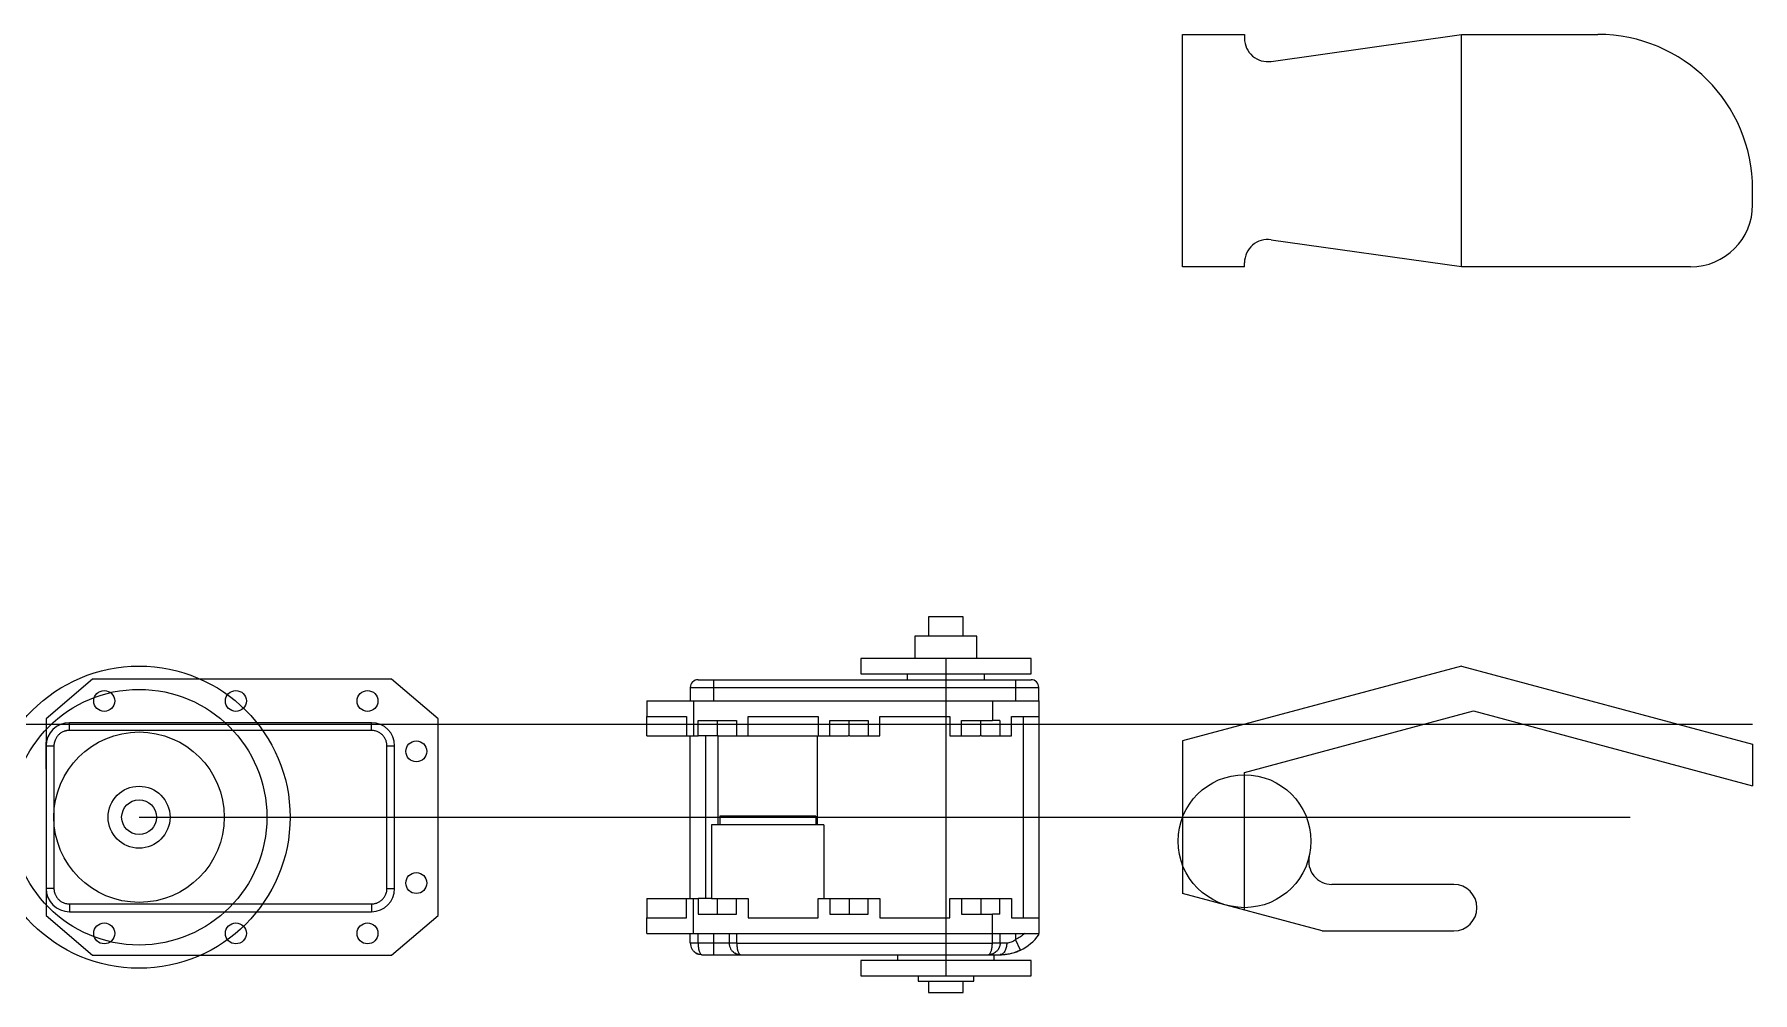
# Model space of a CAD drawing. Header units: millimetres. Extents: x 2045 to 3447, y 1251 to 1767.
# Drawn here: x 3225 to 3446.9, y 1622.1 to 1745.8 of the extents above; entities that cross this region are included whole.
import ezdxf

# ---------------------------------------------------------------- set-up
doc = ezdxf.new("R2010")
doc.units = ezdxf.units.MM
doc.layers.add('Arm', color=7, linetype='Continuous')
doc.layers.add('RX-28', color=7, linetype='Continuous')

msp = doc.modelspace()

# ---------------------------------------------------------------- linework, layer by layer
msp.add_line((2846.85, 1656.71), (3446.85, 1656.71))
at = {"color": 1}
msp.add_line((3238.5, 1644.71), (3431.03, 1644.71), dxfattribs=at)
at = {"layer": 'Arm', "color": 1}
for p, q in [((3373.24, 1745.76), (3381.24, 1745.76)), ((3373.24, 1715.76), (3373.24, 1745.76)), ((3381.24, 1745.76), (3381.24, 1745.24)), ((3384.68, 1742.27), (3409.25, 1745.76)), ((3409.25, 1745.76), (3426.85, 1745.76)), ((3409.25, 1715.76), (3409.25, 1745.76)), ((3446.85, 1723.76), (3446.85, 1725.76)), ((3384.68, 1719.25), (3409.25, 1715.8)), ((3381.24, 1715.76), (3373.24, 1715.76)), ((3381.24, 1715.76), (3381.24, 1716.29)), ((3438.85, 1715.76), (3409.25, 1715.76)), ((3342.68, 1665.21), (3342.68, 1624.21)), ((3409.25, 1664.22), (3373.24, 1654.57)), ((3409.25, 1664.22), (3446.85, 1654.14)), ((3381.24, 1650.5), (3410.81, 1658.42)), ((3410.81, 1658.42), (3446.85, 1648.76)), ((3373.24, 1654.57), (3373.24, 1634.86)), ((3446.85, 1654.14), (3446.85, 1648.76)), ((3381.24, 1632.71), (3381.24, 1650.5)), ((3408.25, 1636.03), (3392.53, 1636.03)), ((3391.25, 1630.03), (3373.24, 1634.86)), ((3391.25, 1630.03), (3408.25, 1630.03))]:
    msp.add_line(p, q, dxfattribs=at)
at = {"layer": 'Arm', "color": 7, "linetype": 'Continuous', "lineweight": 15}
for p, q in [((3344.93, 1670.56), (3340.43, 1670.56)), ((3346.68, 1668.06), (3338.68, 1668.06)), ((3353.68, 1665.21), (3331.68, 1665.21)), ((3232.5, 1662.51), (3226.5, 1657.41)), ((3271.1, 1662.51), (3232.5, 1662.51)), ((3277.1, 1657.41), (3271.1, 1662.51)), ((3312.68, 1662.46), (3312.68, 1661.46)), ((3312.68, 1662.46), (3351.68, 1662.46)), ((3331.68, 1663.21), (3353.68, 1663.21)), ((3351.68, 1662.46), (3351.68, 1661.46)), ((3304.08, 1659.71), (3304.08, 1657.71)), ((3304.08, 1659.71), (3310.08, 1659.71)), ((3309.68, 1661.46), (3312.68, 1661.46)), ((3309.68, 1661.46), (3309.68, 1659.71)), ((3310.08, 1659.71), (3310.08, 1655.21)), ((3310.08, 1659.71), (3348.68, 1659.71)), ((3312.68, 1661.46), (3312.68, 1659.71)), ((3312.68, 1661.46), (3351.68, 1661.46)), ((3348.68, 1659.71), (3354.68, 1659.71)), ((3348.68, 1659.71), (3348.68, 1657.21)), ((3351.68, 1661.46), (3354.68, 1661.46)), ((3351.68, 1661.46), (3351.68, 1659.71)), ((3354.68, 1659.71), (3354.68, 1661.46)), ((3354.68, 1659.71), (3354.68, 1657.71)), ((3277.1, 1632.01), (3277.1, 1657.41)), ((3304.08, 1657.71), (3309.2, 1657.71)), ((3304.08, 1655.21), (3304.08, 1657.71)), ((3304.08, 1655.21), (3304.08, 1657.71)), ((3309.2, 1657.71), (3309.2, 1655.21)), ((3317.15, 1657.71), (3326.2, 1657.71)), ((3317.15, 1655.21), (3317.15, 1657.71)), ((3326.2, 1657.71), (3326.2, 1655.21)), ((3334.15, 1657.71), (3343.2, 1657.71)), ((3334.15, 1655.21), (3334.15, 1657.71)), ((3343.2, 1657.71), (3343.2, 1655.21)), ((3351.15, 1657.71), (3354.68, 1657.71)), ((3351.15, 1655.21), (3351.15, 1657.71)), ((3352.68, 1657.71), (3352.68, 1631.71)), ((3354.68, 1657.71), (3354.68, 1631.71)), ((3268.5, 1656.91), (3229.5, 1656.91)), ((3229.5, 1655.91), (3229.5, 1656.91)), ((3268.5, 1655.91), (3229.5, 1655.91)), ((3268.5, 1655.91), (3268.5, 1656.91)), ((3304.08, 1655.21), (3304.08, 1657.21)), ((3304.08, 1655.21), (3304.08, 1657.21)), ((3304.08, 1655.21), (3309.2, 1655.21)), ((3309.2, 1655.21), (3310.08, 1655.21)), ((3309.68, 1634.21), (3309.68, 1655.21)), ((3310.08, 1655.21), (3310.7, 1655.21)), ((3310.7, 1657.21), (3315.65, 1657.21)), ((3310.7, 1655.21), (3310.7, 1657.21)), ((3313.08, 1655.21), (3310.7, 1655.21)), ((3311.68, 1634.21), (3311.68, 1655.21)), ((3313.28, 1655.21), (3313.08, 1655.21)), ((3313.18, 1655.21), (3313.18, 1657.21)), ((3313.28, 1655.21), (3315.65, 1655.21)), ((3313.28, 1643.71), (3313.28, 1655.21)), ((3315.65, 1657.21), (3315.65, 1655.21)), ((3315.65, 1655.21), (3317.15, 1655.21)), ((3317.15, 1655.21), (3326.08, 1655.21)), ((3326.08, 1655.21), (3326.08, 1643.71)), ((3326.2, 1655.21), (3327.7, 1655.21)), ((3327.7, 1657.21), (3332.65, 1657.21)), ((3327.7, 1655.21), (3327.7, 1657.21)), ((3327.7, 1655.21), (3330.08, 1655.21)), ((3330.28, 1655.21), (3330.08, 1655.21)), ((3330.18, 1655.21), (3330.18, 1657.21)), ((3330.28, 1655.21), (3332.65, 1655.21)), ((3332.65, 1657.21), (3332.65, 1655.21)), ((3332.65, 1655.21), (3334.15, 1655.21)), ((3343.2, 1655.21), (3344.7, 1655.21)), ((3344.7, 1657.21), (3348.68, 1657.21)), ((3344.7, 1655.21), (3344.7, 1657.21)), ((3344.7, 1655.21), (3347.08, 1655.21)), ((3347.28, 1655.21), (3347.08, 1655.21)), ((3347.18, 1655.21), (3347.18, 1657.21)), ((3347.28, 1655.21), (3349.65, 1655.21)), ((3349.65, 1657.21), (3348.68, 1657.21)), ((3349.65, 1657.21), (3349.65, 1655.21)), ((3349.65, 1655.21), (3351.15, 1655.21)), ((3226.5, 1650.91), (3226.5, 1654.41)), ((3226.5, 1651.91), (3226.5, 1654.41)), ((3226.5, 1653.91), (3226.5, 1635.51)), ((3226.5, 1653.91), (3227.5, 1653.91)), ((3227.5, 1653.91), (3227.5, 1635.51)), ((3270.5, 1635.51), (3270.5, 1653.91)), ((3270.5, 1653.91), (3271.5, 1653.91)), ((3271.5, 1635.51), (3271.5, 1653.91)), ((3325.89, 1644.86), (3313.47, 1644.86)), ((3313.47, 1644.86), (3313.47, 1643.71)), ((3325.89, 1644.86), (3325.89, 1643.71)), ((3326.93, 1643.71), (3312.43, 1643.71)), ((3312.43, 1643.71), (3312.43, 1634.21)), ((3326.93, 1643.71), (3326.93, 1634.21)), ((3227.5, 1635.51), (3226.5, 1635.51)), ((3270.5, 1635.51), (3271.5, 1635.51)), ((3229.5, 1633.51), (3268.5, 1633.51)), ((3229.5, 1633.51), (3229.5, 1632.51)), ((3268.5, 1633.51), (3268.5, 1632.51)), ((3304.08, 1634.21), (3304.08, 1631.71)), ((3304.08, 1634.21), (3309.2, 1634.21)), ((3304.08, 1634.21), (3304.08, 1632.21)), ((3304.08, 1634.21), (3304.08, 1631.71)), ((3304.08, 1634.21), (3304.08, 1632.21)), ((3309.2, 1631.71), (3309.2, 1634.21)), ((3309.2, 1634.21), (3310.08, 1634.21)), ((3310.08, 1629.71), (3310.08, 1634.21)), ((3310.08, 1634.21), (3310.7, 1634.21)), ((3310.7, 1634.21), (3310.7, 1632.21)), ((3312.43, 1634.21), (3310.7, 1634.21)), ((3312.43, 1634.21), (3315.65, 1634.21)), ((3313.18, 1632.21), (3313.18, 1634.21)), ((3315.65, 1632.21), (3315.65, 1634.21)), ((3315.65, 1634.21), (3317.15, 1634.21)), ((3317.15, 1634.21), (3317.15, 1631.71)), ((3326.2, 1631.71), (3326.2, 1634.21)), ((3326.2, 1634.21), (3327.7, 1634.21)), ((3327.7, 1634.21), (3327.7, 1632.21)), ((3327.7, 1634.21), (3330.08, 1634.21)), ((3330.08, 1634.21), (3330.28, 1634.21)), ((3330.18, 1634.21), (3330.18, 1632.21)), ((3330.28, 1634.21), (3332.65, 1634.21)), ((3332.65, 1632.21), (3332.65, 1634.21)), ((3332.65, 1634.21), (3334.15, 1634.21)), ((3334.15, 1634.21), (3334.15, 1631.71)), ((3343.2, 1631.71), (3343.2, 1634.21)), ((3343.2, 1634.21), (3344.7, 1634.21)), ((3344.7, 1634.21), (3344.7, 1632.21)), ((3344.7, 1634.21), (3347.08, 1634.21)), ((3347.08, 1634.21), (3347.28, 1634.21)), ((3347.18, 1634.21), (3347.18, 1632.21)), ((3347.28, 1634.21), (3349.65, 1634.21)), ((3349.65, 1632.21), (3349.65, 1634.21)), ((3349.65, 1634.21), (3351.15, 1634.21)), ((3351.15, 1634.21), (3351.15, 1631.71)), ((3226.5, 1632.01), (3232.5, 1626.91)), ((3229.5, 1632.51), (3268.5, 1632.51)), ((3271.1, 1626.91), (3277.1, 1632.01)), ((3304.08, 1629.71), (3304.08, 1631.71)), ((3304.08, 1631.71), (3309.2, 1631.71)), ((3310.7, 1632.21), (3315.65, 1632.21)), ((3317.15, 1631.71), (3326.2, 1631.71)), ((3327.7, 1632.21), (3332.65, 1632.21)), ((3334.15, 1631.71), (3343.2, 1631.71)), ((3344.7, 1632.21), (3348.68, 1632.21)), ((3348.68, 1629.71), (3348.68, 1632.21)), ((3349.65, 1632.21), (3348.68, 1632.21)), ((3351.15, 1631.71), (3354.68, 1631.71)), ((3354.68, 1631.71), (3354.68, 1629.71)), ((3304.08, 1629.71), (3310.08, 1629.71)), ((3309.68, 1628.46), (3309.68, 1629.71)), ((3310.08, 1629.71), (3348.68, 1629.71)), ((3310.68, 1628.46), (3310.68, 1629.71)), ((3312.68, 1629.71), (3312.68, 1628.46)), ((3314.68, 1629.71), (3314.68, 1628.46)), ((3315.68, 1628.46), (3315.68, 1629.71)), ((3348.68, 1629.71), (3354.68, 1629.71)), ((3348.68, 1628.46), (3348.68, 1629.71)), ((3349.68, 1628.46), (3349.68, 1629.71)), ((3351.68, 1629.71), (3351.68, 1628.91)), ((3352.32, 1627.56), (3351.68, 1628.91)), ((3232.5, 1626.91), (3271.1, 1626.91)), ((3312.68, 1628.46), (3310.68, 1628.46)), ((3311.18, 1626.96), (3312.68, 1626.96)), ((3314.68, 1628.46), (3312.68, 1628.46)), ((3312.68, 1628.46), (3312.68, 1626.96)), ((3315.68, 1628.46), (3348.68, 1628.46)), ((3316.18, 1626.96), (3348.18, 1626.96)), ((3350.54, 1628.46), (3349.68, 1628.46)), ((3353.68, 1626.21), (3331.68, 1626.21)), ((3331.68, 1624.21), (3353.68, 1624.21)), ((3339.08, 1623.56), (3346.28, 1623.56)), ((3340.43, 1622.06), (3344.93, 1622.06))]:
    msp.add_line(p, q, dxfattribs=at)
at = {"layer": 'Arm', "color": 1}
for centre, radius in [((3238.5, 1644.71), 19.5), ((3238.5, 1644.71), 16.5), ((3381.24, 1641.61), 8.58)]:
    msp.add_circle(centre, radius, dxfattribs=at)
at = {"layer": 'Arm', "color": 7, "linetype": 'Continuous', "lineweight": 15}
for centre, radius in [((3234, 1659.71), 1.35), ((3251, 1659.71), 1.35), ((3268, 1659.71), 1.35), ((3238.5, 1644.71), 11), ((3274.3, 1653.21), 1.35), ((3238.5, 1644.71), 4), ((3238.5, 1644.71), 2.25), ((3274.3, 1636.21), 1.35), ((3234, 1629.71), 1.35), ((3251, 1629.71), 1.35), ((3268, 1629.71), 1.35)]:
    msp.add_circle(centre, radius, dxfattribs=at)
at = {"layer": 'Arm', "color": 1}
for centre, radius, start, end in [((3384.24, 1745.24), 3, 180, 278.427), ((3426.85, 1725.76), 20, 0, 90), ((3438.85, 1723.76), 8, 270, 0), ((3384.24, 1716.29), 3, 81.573, 180), ((3392.53, 1639.03), 3, 167.1526, 270), ((3408.25, 1633.03), 3, 270, 90)]:
    msp.add_arc(centre, radius, start, end, dxfattribs=at)
at = {"layer": 'Arm', "color": 7, "linetype": 'Continuous', "lineweight": 15}
for centre, radius, start, end in [((3310.68, 1661.46), 1, 90, 180), ((3353.68, 1661.46), 1, 0, 90), ((3229.5, 1653.91), 3, 90, 180), ((3268.5, 1653.91), 3, 0, 90), ((3229.5, 1635.51), 3, 180, 270), ((3268.5, 1635.51), 3, 270, 0), ((3349.68, 1633.14), 6.18, 295.3171, 324.0432)]:
    msp.add_arc(centre, radius, start, end, dxfattribs=at)
for points, degree in [([(3340.43, 1670.56), (3340.43, 1668.06)], 1), ([(3344.93, 1668.06), (3344.93, 1670.56)], 1), ([(3338.68, 1668.06), (3338.68, 1665.21)], 1), ([(3346.68, 1665.21), (3346.68, 1668.06)], 1), ([(3331.68, 1665.21), (3331.68, 1663.21)], 1), ([(3353.68, 1663.21), (3353.68, 1665.21)], 1), ([(3337.68, 1663.21), (3337.68, 1662.46)], 1), ([(3347.68, 1662.46), (3347.68, 1663.21)], 1), ([(3352.86, 1629.71), (3352.51, 1629.39), (3352.11, 1629.12), (3351.68, 1628.91)], 3), ([(3354.68, 1629.51), (3354.68, 1629.51), (3354.68, 1629.59), (3354.68, 1629.71)], 3), ([(3309.71, 1628.46), (3309.68, 1628.46)], 1), ([(3310.29, 1627.26), (3310.2, 1627.34)], 1), ([(3314.71, 1628.46), (3314.68, 1628.46)], 1), ([(3315.29, 1627.26), (3315.2, 1627.34)], 1), ([(3336.43, 1626.96), (3336.43, 1626.21)], 1), ([(3348.18, 1626.96), (3348.18, 1626.96), (3348.74, 1626.96), (3349.68, 1626.96)], 3), ([(3348.93, 1626.21), (3348.93, 1626.96)], 1), ([(3349.83, 1626.99), (3349.68, 1626.96)], 1), ([(3349.68, 1626.96), (3349.83, 1626.99)], 1), ([(3331.68, 1626.21), (3331.68, 1624.21)], 1), ([(3339.08, 1624.21), (3339.08, 1623.56)], 1), ([(3346.28, 1623.56), (3346.28, 1624.21)], 1), ([(3353.68, 1624.21), (3353.68, 1626.21)], 1), ([(3340.43, 1623.56), (3340.43, 1622.06)], 1), ([(3344.93, 1622.06), (3344.93, 1623.56)], 1)]:
    msp.add_open_spline(points, degree=degree, dxfattribs=at)
for points, knots in [([(3310.68, 1662.46), (3310.68, 1662.46), (3310.68, 1662.46), (3310.69, 1662.46), (3310.71, 1662.46), (3310.74, 1662.46), (3310.77, 1662.46), (3310.85, 1662.46), (3310.99, 1662.46), (3311.25, 1662.46), (3311.57, 1662.46), (3311.89, 1662.46), (3312.18, 1662.46), (3312.43, 1662.46), (3312.59, 1662.46), (3312.68, 1662.46)], [0, 0, 0, 0, 0.040322, 0.080317, 0.120142, 0.159958, 0.199924, 0.240197, 0.370042, 0.500057, 0.629902, 0.759917, 0.840045, 0.919646, 1, 1, 1, 1]), ([(3351.68, 1662.46), (3351.72, 1662.46), (3351.8, 1662.46), (3351.93, 1662.46), (3352.05, 1662.46), (3352.18, 1662.46), (3352.3, 1662.46), (3352.5, 1662.46), (3352.78, 1662.46), (3353.1, 1662.46), (3353.36, 1662.46), (3353.53, 1662.46), (3353.62, 1662.46), (3353.67, 1662.46), (3353.68, 1662.46), (3353.68, 1662.46)], [0, 0, 0, 0, 0.0403222, 0.0803171, 0.1201425, 0.159958, 0.1999236, 0.2401972, 0.3700419, 0.5000573, 0.629902, 0.7599174, 0.8400454, 0.9196463, 1, 1, 1, 1]), ([(3229.5, 1655.91), (3229.46, 1655.91), (3229.38, 1655.91), (3229.25, 1655.9), (3229.13, 1655.88), (3229.01, 1655.85), (3228.89, 1655.82), (3228.68, 1655.74), (3228.4, 1655.6), (3228.08, 1655.34), (3227.82, 1655.02), (3227.66, 1654.7), (3227.56, 1654.41), (3227.51, 1654.16), (3227.51, 1654), (3227.5, 1653.91)], [0, 0, 0, 0, 0.0403222, 0.0803171, 0.1201425, 0.159958, 0.1999236, 0.2401972, 0.3700419, 0.5000573, 0.629902, 0.7599174, 0.8400454, 0.9196463, 1, 1, 1, 1]), ([(3270.5, 1653.91), (3270.5, 1653.96), (3270.5, 1654.04), (3270.49, 1654.16), (3270.47, 1654.29), (3270.44, 1654.41), (3270.41, 1654.53), (3270.33, 1654.74), (3270.19, 1655.02), (3269.93, 1655.34), (3269.61, 1655.6), (3269.29, 1655.76), (3269, 1655.85), (3268.76, 1655.9), (3268.59, 1655.91), (3268.5, 1655.91)], [0, 0, 0, 0, 0.040322, 0.080317, 0.120142, 0.159958, 0.199924, 0.240197, 0.370042, 0.500057, 0.629902, 0.759917, 0.840045, 0.919646, 1, 1, 1, 1]), ([(3227.5, 1635.51), (3227.5, 1635.47), (3227.51, 1635.39), (3227.52, 1635.26), (3227.54, 1635.14), (3227.57, 1635.02), (3227.6, 1634.89), (3227.68, 1634.69), (3227.82, 1634.41), (3228.08, 1634.09), (3228.4, 1633.83), (3228.72, 1633.66), (3229.01, 1633.57), (3229.25, 1633.52), (3229.42, 1633.52), (3229.5, 1633.51)], [0, 0, 0, 0, 0.040322, 0.080317, 0.120142, 0.159958, 0.199924, 0.240197, 0.370042, 0.500057, 0.629902, 0.759917, 0.840045, 0.919646, 1, 1, 1, 1]), ([(3268.5, 1633.51), (3268.55, 1633.51), (3268.63, 1633.52), (3268.76, 1633.53), (3268.88, 1633.55), (3269, 1633.57), (3269.12, 1633.61), (3269.33, 1633.68), (3269.61, 1633.83), (3269.93, 1634.09), (3270.19, 1634.41), (3270.35, 1634.73), (3270.45, 1635.01), (3270.5, 1635.26), (3270.5, 1635.43), (3270.5, 1635.51)], [0, 0, 0, 0, 0.040322, 0.080317, 0.120142, 0.159958, 0.199924, 0.240197, 0.370042, 0.500057, 0.629902, 0.759917, 0.840045, 0.919646, 1, 1, 1, 1]), ([(3351.68, 1628.91), (3351.49, 1628.76), (3351.3, 1628.64), (3350.91, 1628.5), (3350.71, 1628.46), (3350.54, 1628.46)], [0, 0, 0, 0, 0.5, 0.5, 1, 1, 1, 1]), ([(3309.69, 1628.48), (3309.7, 1628.4), (3309.71, 1628.26), (3309.76, 1628), (3309.88, 1627.69), (3310.04, 1627.47), (3310.18, 1627.34), (3310.21, 1627.32)], [0, 0, 0, 0, 0.167783, 0.320425, 0.575766, 0.912777, 1, 1, 1, 1]), ([(3310.68, 1628.46), (3310.55, 1628.46), (3310.28, 1628.46), (3309.96, 1628.46), (3309.75, 1628.46), (3309.72, 1628.46), (3309.71, 1628.46)], [0, 0, 0, 0, 0.282584, 0.565169, 0.847753, 1, 1, 1, 1]), ([(3310.21, 1627.32), (3310.22, 1627.31), (3310.29, 1627.25), (3310.46, 1627.14), (3310.75, 1627.02), (3310.97, 1627), (3311.09, 1626.99)], [0, 0, 0, 0, 0.050132, 0.295518, 0.618719, 1, 1, 1, 1]), ([(3311.18, 1626.96), (3311.09, 1626.97), (3310.89, 1626.98), (3310.65, 1627.04), (3310.53, 1627.12), (3310.49, 1627.14)], [0, 0, 0, 0, 0.397137, 0.840695, 1, 1, 1, 1]), ([(3310.68, 1628.46), (3310.68, 1628.42), (3310.68, 1628.34), (3310.69, 1628.22), (3310.69, 1628.09), (3310.71, 1627.97), (3310.72, 1627.85), (3310.74, 1627.74), (3310.76, 1627.62), (3310.79, 1627.52), (3310.83, 1627.38), (3310.89, 1627.22), (3310.98, 1627.07), (3311.08, 1626.98), (3311.15, 1626.96), (3311.18, 1626.96), (3311.18, 1626.96)], [0, 0, 0, 0, 0.050572, 0.101816, 0.153772, 0.206476, 0.259965, 0.314272, 0.369431, 0.425473, 0.482427, 0.60395, 0.738491, 0.876234, 0.999561, 1, 1, 1, 1]), ([(3312.68, 1626.96), (3313.61, 1626.96), (3314.5, 1626.96), (3315.81, 1626.96), (3316.18, 1626.96), (3316.18, 1626.96)], [0, 0, 0, 0, 0.5, 0.5, 1, 1, 1, 1]), ([(3314.69, 1628.48), (3314.7, 1628.4), (3314.71, 1628.26), (3314.76, 1628), (3314.88, 1627.69), (3315.04, 1627.47), (3315.18, 1627.34), (3315.21, 1627.32)], [0, 0, 0, 0, 0.167783, 0.320425, 0.575766, 0.912778, 1, 1, 1, 1]), ([(3315.68, 1628.46), (3315.55, 1628.46), (3315.28, 1628.46), (3314.96, 1628.46), (3314.75, 1628.46), (3314.72, 1628.46), (3314.71, 1628.46)], [0, 0, 0, 0, 0.282584, 0.565169, 0.847753, 1, 1, 1, 1]), ([(3315.21, 1627.32), (3315.22, 1627.31), (3315.29, 1627.25), (3315.46, 1627.14), (3315.75, 1627.02), (3315.97, 1627), (3316.09, 1626.99)], [0, 0, 0, 0, 0.050132, 0.295518, 0.618719, 1, 1, 1, 1]), ([(3316.18, 1626.96), (3316.09, 1626.97), (3315.89, 1626.98), (3315.65, 1627.04), (3315.53, 1627.12), (3315.49, 1627.14)], [0, 0, 0, 0, 0.397117, 0.840695, 1, 1, 1, 1]), ([(3315.68, 1628.46), (3315.68, 1628.42), (3315.68, 1628.34), (3315.69, 1628.22), (3315.69, 1628.09), (3315.71, 1627.97), (3315.72, 1627.85), (3315.74, 1627.74), (3315.76, 1627.62), (3315.79, 1627.52), (3315.83, 1627.38), (3315.89, 1627.22), (3315.98, 1627.07), (3316.08, 1626.98), (3316.15, 1626.96), (3316.18, 1626.96), (3316.18, 1626.96)], [0, 0, 0, 0, 0.050572, 0.101816, 0.153772, 0.206476, 0.259965, 0.314272, 0.369431, 0.425473, 0.482427, 0.60395, 0.738492, 0.876228, 0.999561, 1, 1, 1, 1]), ([(3348.18, 1626.96), (3348.18, 1626.96), (3348.21, 1626.96), (3348.28, 1626.98), (3348.37, 1627.07), (3348.46, 1627.22), (3348.54, 1627.4), (3348.59, 1627.6), (3348.63, 1627.81), (3348.66, 1628.02), (3348.68, 1628.24), (3348.68, 1628.39), (3348.68, 1628.46)], [0, 0, 0, 0, 0.000458, 0.118116, 0.263906, 0.397644, 0.518788, 0.620985, 0.720015, 0.816058, 0.909314, 1, 1, 1, 1]), ([(3349.68, 1628.46), (3349.68, 1628.42), (3349.68, 1628.34), (3349.66, 1628.22), (3349.63, 1628.09), (3349.6, 1627.97), (3349.55, 1627.85), (3349.49, 1627.74), (3349.42, 1627.62), (3349.35, 1627.52), (3349.22, 1627.38), (3349.04, 1627.22), (3348.8, 1627.09), (3348.57, 1627.01), (3348.37, 1626.97), (3348.24, 1626.97), (3348.18, 1626.96)], [0, 0, 0, 0, 0.05049, 0.101648, 0.153514, 0.206123, 0.259512, 0.313715, 0.368765, 0.424692, 0.481527, 0.60257, 0.736363, 0.830758, 0.918634, 1, 1, 1, 1]), ([(3349.68, 1628.46), (3349.68, 1628.46), (3349.66, 1628.46), (3349.56, 1628.46), (3349.48, 1628.46), (3349.29, 1628.46), (3349.17, 1628.46), (3348.92, 1628.46), (3348.8, 1628.46), (3348.68, 1628.46)], [0, 0, 0, 0, 0.25, 0.25, 0.5, 0.5, 0.75, 0.75, 1, 1, 1, 1]), ([(3349.68, 1626.96), (3349.74, 1626.96), (3349.86, 1626.96), (3350.04, 1626.97), (3350.23, 1626.99), (3350.42, 1627.01), (3350.61, 1627.03), (3350.81, 1627.07), (3351.05, 1627.12), (3351.34, 1627.19), (3351.66, 1627.29), (3351.99, 1627.41), (3352.21, 1627.51), (3352.32, 1627.56)], [0, 0, 0, 0, 0.070877, 0.142078, 0.213718, 0.285906, 0.358753, 0.432364, 0.506842, 0.626428, 0.748243, 0.872652, 1, 1, 1, 1]), ([(3349.82, 1626.99), (3350.01, 1626.99), (3350.39, 1627), (3351.04, 1627.11), (3351.7, 1627.3), (3352.12, 1627.49), (3352.32, 1627.58)], [0, 0, 0, 0, 0.243712, 0.494456, 0.747917, 1, 1, 1, 1]), ([(3350.54, 1628.46), (3350.53, 1628.36), (3350.53, 1628.17), (3350.48, 1627.89), (3350.4, 1627.62), (3350.29, 1627.4), (3350.16, 1627.21), (3350.01, 1627.07), (3349.9, 1627), (3349.84, 1626.99), (3349.83, 1626.99)], [0, 0, 0, 0, 0.141082, 0.282165, 0.423247, 0.564329, 0.705412, 0.846494, 0.987576, 1, 1, 1, 1])]:
    msp.add_open_spline(points, degree=3, knots=knots, dxfattribs=at)
at = {"layer": 'RX-28'}
msp.add_line((3226.5, 1657.41), (3226.5, 1632.01), dxfattribs=at)

doc.saveas('drawing.dxf')
